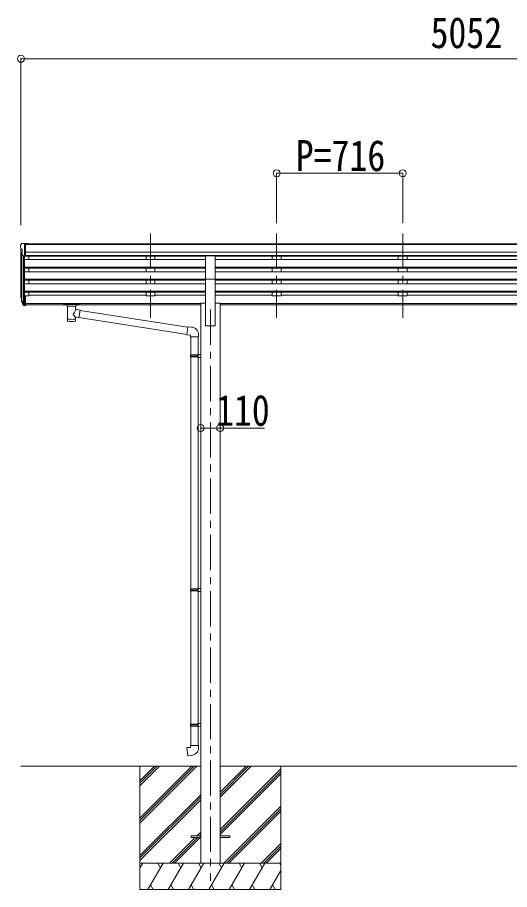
# Model space of a CAD drawing. Units: millimetres at full size, sheet at 1:40; some dimension numbers follow another scale. Extents: x -11243 to 11243, y -7760 to 7760.
# Drawn here: x 2377 to 5172, y -5083 to -131 of the extents above; entities that cross this region are included whole.
import ezdxf
from ezdxf.enums import TextEntityAlignment as Align

# ---------------------------------------------------------------- set-up
doc = ezdxf.new("R2010")
doc.units = ezdxf.units.MM
doc.header["$LTSCALE"] = 40
doc.header["$PDMODE"] = 32
doc.header["$PDSIZE"] = 40
doc.linetypes.add('CHAIN1', pattern=[8, 5, -1, 1, -1])
for name, color, linetype, lineweight in [('0-0_0', 7, 'Continuous', 9), ('0-1_本体', 5, 'CHAIN1', 9), ('0-3_ELV2', 4, 'Continuous', 9), ('0-6_OTH_LINE', 6, 'Continuous', 9), ('0-9_OUTLINE', 7, 'Continuous', 9)]:
    doc.layers.add(name, color=color, linetype=linetype, lineweight=lineweight)
doc.styles.add('ＭＳ ゴシック', font='')
doc.styles.get('ＭＳ ゴシック').set_extended_font_data('MS Gothic')

msp = doc.modelspace()

# ---------------------------------------------------------------- linework, layer by layer
at = {"layer": '0-0_0'}
for p, q in [((2397.43, -4383.12), (3418.23, -4383.12)), ((3073.43, -4383.12), (3073.43, -5083.12)), ((3073.43, -4677.29), (3367.61, -4383.12)), ((3073.43, -4691.44), (3381.76, -4383.12)), ((3073.43, -4705.58), (3395.9, -4383.12)), ((3073.43, -4493.45), (3183.77, -4383.12)), ((3073.43, -4479.31), (3169.62, -4383.12)), ((3073.43, -4465.16), (3155.48, -4383.12)), ((3528.63, -4558.75), (3704.27, -4383.12)), ((3528.63, -4544.6), (3690.12, -4383.12)), ((3528.63, -4530.46), (3675.98, -4383.12)), ((3528.63, -4383.12), (6318.23, -4383.12)), ((3528.63, -4742.59), (3873.43, -4397.8)), ((3873.43, -4383.12), (3873.43, -5083.12)), ((3528.63, -4756.73), (3873.43, -4411.94)), ((3528.63, -4770.88), (3873.43, -4426.08)), ((3073.43, -4889.42), (3418.23, -4544.63)), ((3073.43, -4903.57), (3418.23, -4558.77)), ((3073.43, -4917.71), (3418.23, -4572.91)), ((3550.24, -4933.12), (3873.43, -4609.93)), ((3564.39, -4933.12), (3873.43, -4624.07)), ((3578.53, -4933.12), (3873.43, -4638.21)), ((3241.88, -4933.12), (3387.38, -4787.62)), ((3256.02, -4933.12), (3401.52, -4787.62)), ((3270.16, -4933.12), (3415.66, -4787.62)), ((3396.38, -4778.62), (3418.23, -4756.76)), ((3410.52, -4778.62), (3418.23, -4770.9)), ((3762.38, -4933.12), (3873.43, -4822.06)), ((3776.52, -4933.12), (3873.43, -4836.2)), ((3790.66, -4933.12), (3873.43, -4850.34)), ((3873.43, -4933.12), (3073.43, -4933.12)), ((3073.43, -4960.62), (3089.31, -4933.12)), ((3118.18, -5083.12), (3204.78, -4933.12)), ((3189.78, -4959.1), (3174.78, -4933.12)), ((3233.65, -5083.12), (3320.25, -4933.12)), ((3305.25, -4959.1), (3290.25, -4933.12)), ((3349.12, -5083.12), (3435.72, -4933.12)), ((3420.72, -4959.1), (3405.72, -4933.12)), ((3464.59, -5083.12), (3551.19, -4933.12)), ((3536.19, -4959.1), (3521.19, -4933.12)), ((3580.06, -5083.12), (3666.66, -4933.12)), ((3651.66, -4959.1), (3636.66, -4933.12)), ((3695.53, -5083.12), (3782.13, -4933.12)), ((3752.13, -4933.12), (3767.13, -4959.1)), ((3867.6, -4933.12), (3873.43, -4943.22)), ((3811, -5083.12), (3873.43, -4974.98)), ((3073.43, -5083.12), (3873.43, -5083.12)), ((3133.18, -5057.14), (3148.18, -5083.12)), ((3248.65, -5057.14), (3263.65, -5083.12)), ((3364.12, -5057.14), (3379.12, -5083.12)), ((3479.59, -5057.14), (3494.59, -5083.12)), ((3595.06, -5057.14), (3610.06, -5083.12)), ((3710.53, -5057.14), (3725.53, -5083.12)), ((3826, -5057.14), (3841, -5083.12))]:
    msp.add_line(p, q, dxfattribs=at)
at = {"layer": '0-1_本体'}
for p, q in [((3133.43, -1358.71), (3133.43, -1836.23)), ((3133.43, -1358.71), (3133.43, -1836.23)), ((3849.43, -1358.71), (3849.43, -1836.23)), ((3849.43, -1358.71), (3849.43, -1836.23)), ((4565.43, -1358.71), (4565.43, -1836.23)), ((4565.43, -1358.71), (4565.43, -1836.23)), ((3473.43, -1789.55), (3473.43, -5033.12))]:
    msp.add_line(p, q, dxfattribs=at)
at = {"layer": '0-3_ELV2'}
for p, q in [((2395.43, -1423.83), (2395.43, -1424.46)), ((2402.34, -1415.03), (2398.28, -1420.83)), ((2405.43, -1414.46), (2403.1, -1414.6)), ((2405.43, -1414.46), (2423.93, -1414.46)), ((2417.43, -1487.44), (2417.43, -1414.46)), ((2423.93, -1414.46), (2433.93, -1414.55)), ((2423.93, -1486.44), (2423.93, -1414.46)), ((7422.93, -1416.06), (2423.93, -1416.06)), ((7422.93, -1421.28), (2423.93, -1421.28)), ((2433.93, -1416.06), (2433.93, -1414.55)), ((2397.43, -1445.03), (2397.43, -1711.48)), ((2397.97, -1445.64), (2403.28, -1448.71)), ((2409.81, -1485.63), (2400.81, -1470.04)), ((2402.41, -1472.81), (2402.41, -1738.19)), ((2403.43, -1448.97), (2403.43, -1465.25)), ((7422.93, -1464.81), (2423.93, -1464.81)), ((7422.93, -1482.66), (2423.93, -1482.66)), ((3445.93, -1616.89), (3445.93, -1485.09)), ((3445.93, -1485.09), (3500.93, -1485.09)), ((3500.93, -1616.89), (3500.93, -1485.09)), ((2411.44, -1486.97), (2411.43, -1756.62)), ((2417.43, -1487.44), (2412.23, -1487.13)), ((2423.93, -1486.44), (2417.43, -1486.44)), ((2417.43, -1487.44), (2417.43, -1711.84)), ((2417.43, -1506.36), (3445.93, -1506.36)), ((3445.93, -1485.91), (2423.93, -1485.91)), ((2442.43, -1485.91), (2442.43, -1506.36)), ((3108.43, -1485.91), (3108.43, -1506.36)), ((3158.43, -1485.91), (3158.43, -1506.36)), ((6345.93, -1485.91), (3500.93, -1485.91)), ((6345.93, -1506.36), (3500.93, -1506.36)), ((3824.43, -1485.91), (3824.43, -1506.36)), ((3874.43, -1485.91), (3874.43, -1506.36)), ((4540.43, -1485.91), (4540.43, -1506.36)), ((4590.43, -1485.91), (4590.43, -1506.36)), ((2417.43, -1548.24), (3445.93, -1548.24)), ((2417.43, -1549.74), (3445.93, -1549.74)), ((2417.43, -1554.05), (3445.93, -1554.05)), ((2417.43, -1574.86), (3445.93, -1574.86)), ((2442.43, -1554.05), (2442.43, -1574.86)), ((3108.43, -1554.05), (3108.43, -1574.86)), ((3158.43, -1554.05), (3158.43, -1574.86)), ((6345.93, -1548.24), (3500.93, -1548.24)), ((6345.93, -1549.74), (3500.93, -1549.74)), ((6345.93, -1554.05), (3500.93, -1554.05)), ((6345.93, -1574.86), (3500.93, -1574.86)), ((3824.43, -1554.05), (3824.43, -1574.86)), ((3874.43, -1554.05), (3874.43, -1574.86)), ((4540.43, -1554.05), (4540.43, -1574.86)), ((4590.43, -1554.05), (4590.43, -1574.86)), ((2417.43, -1616.73), (3445.93, -1616.73)), ((2417.43, -1618.23), (3445.93, -1618.23)), ((2417.43, -1622.55), (3445.93, -1622.55)), ((2442.43, -1643.35), (2442.43, -1622.55)), ((3108.43, -1622.55), (3108.43, -1643.35)), ((3158.43, -1622.55), (3158.43, -1643.35)), ((3445.93, -1616.89), (3445.93, -1883.12)), ((3445.93, -1616.89), (3500.93, -1616.89)), ((6345.93, -1616.73), (3500.93, -1616.73)), ((3500.93, -1616.89), (3500.93, -1883.12)), ((6345.93, -1618.23), (3500.93, -1618.23)), ((6345.93, -1622.55), (3500.93, -1622.55)), ((3824.43, -1622.55), (3824.43, -1643.35)), ((3874.43, -1622.55), (3874.43, -1643.35)), ((4540.43, -1622.55), (4540.43, -1643.35)), ((4590.43, -1622.55), (4590.43, -1643.35)), ((2417.43, -1643.35), (3445.93, -1643.35)), ((6345.93, -1643.35), (3500.93, -1643.35)), ((2398.53, -1726.03), (2402.41, -1733.98)), ((2399.13, -1724.65), (2402.41, -1731.72)), ((2417.43, -1685.23), (3445.93, -1685.23)), ((2417.43, -1686.72), (3445.93, -1686.72)), ((2417.43, -1691.04), (3445.93, -1691.04)), ((2417.43, -1711.84), (2417.43, -1766.61)), ((2423.93, -1711.84), (2417.43, -1711.84)), ((2423.93, -1711.84), (2423.93, -1765.87)), ((2442.43, -1712.47), (2423.93, -1712.47)), ((2442.43, -1691.04), (2442.43, -1712.47)), ((2442.43, -1707.53), (3108.43, -1707.53)), ((3108.43, -1691.04), (3108.43, -1712.47)), ((3158.43, -1712.47), (3108.43, -1712.47)), ((3158.43, -1691.04), (3158.43, -1712.47)), ((3158.43, -1707.53), (3445.93, -1707.53)), ((6345.93, -1685.23), (3500.93, -1685.23)), ((6345.93, -1686.72), (3500.93, -1686.72)), ((6345.93, -1691.04), (3500.93, -1691.04)), ((3824.43, -1707.53), (3500.93, -1707.53)), ((3824.43, -1691.04), (3824.43, -1712.47)), ((3874.43, -1712.47), (3824.43, -1712.47)), ((3874.43, -1691.04), (3874.43, -1712.47)), ((4540.43, -1707.53), (3874.43, -1707.53)), ((4540.43, -1691.04), (4540.43, -1712.47)), ((4590.43, -1712.47), (4540.43, -1712.47)), ((4590.43, -1691.04), (4590.43, -1712.47)), ((5256.43, -1707.53), (4590.43, -1707.53)), ((2400.84, -1737.31), (2401.18, -1741.71)), ((2401.18, -1741.71), (2409.99, -1765.26)), ((2401.8, -1741.15), (2409.99, -1757.32)), ((2411, -1756.19), (2403.24, -1740.79)), ((2417.43, -1756.87), (2412.3, -1756.87)), ((2417.43, -1758.68), (2412.59, -1758.68)), ((2417.43, -1766.61), (2412.59, -1766.61)), ((2423.93, -1751.97), (2417.43, -1751.97)), ((2423.93, -1756.85), (2417.43, -1756.85)), ((2423.93, -1765.87), (2417.43, -1765.87)), ((2423.93, -1754.54), (3418.23, -1754.54)), ((2423.93, -1755.94), (3418.23, -1755.94)), ((2657.93, -1763.63), (2423.93, -1763.63)), ((3418.23, -1763.63), (2711.93, -1763.63)), ((3418.23, -1754.12), (3418.23, -4933.12)), ((3418.23, -1754.12), (3445.93, -1754.12)), ((3528.63, -1754.12), (3500.93, -1754.12)), ((3528.63, -1754.12), (3528.63, -4933.12)), ((6318.23, -1754.54), (3528.63, -1754.54)), ((6318.23, -1755.94), (3528.63, -1755.94)), ((6318.23, -1763.63), (3528.63, -1763.63)), ((3445.93, -1883.12), (3500.93, -1883.12)), ((3363.43, -4778.62), (3418.23, -4778.62)), ((3528.63, -4778.62), (3583.43, -4778.62)), ((3528.63, -4787.62), (3583.43, -4787.62)), ((3583.43, -4778.62), (3583.43, -4787.62))]:
    msp.add_line(p, q, dxfattribs=at)
msp.add_lwpolyline([(3363.43, -4778.62), (3363.43, -4787.62), (3418.23, -4787.62)], dxfattribs=at)
for centre, radius, start, end in [((2398.43, -1423.83), 3, 93, 180), ((2597.43, -1424.46), 202, 180, 184.94904), ((2403.16, -1415.6), 1, 93.5, 145), ((2402.34, -1441.27), 6.18, 185.7035, 224.99897), ((2403.41, -1468.54), 3, 94.7167, 210), ((2403.13, -1465.25), 0.3, 274.7167, 0), ((2403.13, -1448.97), 0.3, 0, 60), ((2412.41, -1484.13), 3, 210, 266.5), ((2426.62, -1716.91), 29.53, 186.50806, 197.98144), ((2428.02, -1715.16), 30.41, 187.1552, 198.19734)]:
    msp.add_arc(centre, radius, start, end, dxfattribs=at)
for centre, major_axis, ratio, start_param, end_param in [((2486.09, -1717.35), (-89.06, 1.43), 0.57596, 6.1962358, 6.3678173), ((2485.3, -1710.67), (87.93, 4.42), 0.541684, 3.0659337, 3.2228513), ((2402.15, -1737.31), (1.3, 0), 0.90356, 1.3700892, 3.347195), ((2488.07, -1721.11), (-89.07, 0), 0.90356, 0.2056023, 0.2515348), ((2487.35, -1717.25), (-88.05, 0), 0.90356, 0.2662965, 0.3003836), ((2412.59, -1755.97), (-3, 0), 0.90356, 0.5235988, 1.5707963), ((2412.59, -1763.9), (3, 0), 0.90356, 3.6651914, 4.712389), ((2412.3, -1755.52), (-1.5, 0), 0.90356, 0.5235988, 1.5707963)]:
    msp.add_ellipse(centre, major_axis=major_axis, ratio=ratio, start_param=start_param, end_param=end_param, dxfattribs=at)
at = {"layer": '0-6_OTH_LINE'}
for p, q in [((2397.43, -366.06), (2397.43, -1311.47)), ((2397.43, -366.06), (7449.43, -366.06)), ((3849.43, -1016.06), (3849.43, -1298.52)), ((3849.43, -1016.06), (4565.43, -1016.06)), ((4565.43, -1016.06), (4565.43, -1298.52)), ((3418.23, -2462.67), (3528.63, -2462.67))]:
    msp.add_line(p, q, dxfattribs=at)
at = {"layer": '0-6_OTH_LINE', "lineweight": 18}
msp.add_line((3528.63, -2462.67), (3780.32, -2462.67), dxfattribs=at)
at = {"layer": '0-6_OTH_LINE'}
for p in [(2397.43, -366.06), (3849.43, -1016.06), (4565.43, -1016.06), (3418.23, -2462.67), (3528.63, -2462.67)]:
    msp.add_point(p, dxfattribs=at)
at = {"layer": '0-9_OUTLINE'}
for p, q in [((2641.43, -1756.72), (2641.43, -1762.47)), ((2643.43, -1756.05), (2726.43, -1756.05)), ((2643.43, -1758.23), (2726.43, -1758.23)), ((2643.43, -1763.14), (2657.93, -1763.14)), ((2657.93, -1768.78), (2657.93, -1762.24)), ((2662.03, -1769.7), (2662.02, -1855.14)), ((2707.83, -1788.45), (2707.83, -1769.7)), ((2711.93, -1768.78), (2711.93, -1762.24)), ((2711.93, -1763.14), (2726.43, -1763.14)), ((2728.43, -1756.72), (2728.43, -1762.47)), ((2733.05, -1792.35), (2707.83, -1788.44)), ((2733.05, -1792.35), (2726.03, -1837.61)), ((3344.04, -1889.2), (2732.74, -1794.37)), ((2707.85, -1855.14), (2707.83, -1834.48)), ((2707.83, -1834.79), (2726.03, -1837.61)), ((3340.37, -1931.14), (2726.3, -1835.87)), ((3365.05, -1889.08), (3344.21, -1887.26)), ((3360.12, -1944.83), (3406.12, -1944.83)), ((3362.23, -1946.46), (3362.23, -2047.18)), ((3404.23, -1946.46), (3404.23, -2044.63)), ((3406.12, -1944.83), (3406.12, -1933.91)), ((3360.23, -2049.18), (3361.23, -2047.18)), ((3360.23, -2049.18), (3404.23, -2049.18)), ((3360.23, -2049.18), (3360.23, -2057.18)), ((3360.23, -2057.18), (3404.23, -2057.18)), ((3360.23, -2057.18), (3361.23, -2059.18)), ((3361.23, -2047.18), (3404.23, -2047.18)), ((3361.23, -2059.18), (3404.23, -2059.18)), ((3362.23, -2059.18), (3362.23, -3375.87)), ((3399.76, -2049.18), (3399.33, -2047.18)), ((3402.23, -2044.68), (3418.23, -2044.21)), ((3402.23, -2046.68), (3402.23, -2044.68)), ((3402.23, -2046.68), (3404.23, -2046.68)), ((3402.23, -2061.68), (3402.23, -2059.68)), ((3402.23, -2061.68), (3418.23, -2062.15)), ((3404.23, -2061.74), (3404.23, -3373.31)), ((3418.23, -2044.21), (3418.23, -2062.15)), ((3360.23, -3377.87), (3361.23, -3375.87)), ((3360.23, -3377.87), (3404.23, -3377.87)), ((3360.23, -3377.87), (3360.23, -3385.87)), ((3360.23, -3385.87), (3404.23, -3385.87)), ((3360.23, -3385.87), (3361.23, -3387.87)), ((3361.23, -3375.87), (3404.23, -3375.87)), ((3361.23, -3387.87), (3404.23, -3387.87)), ((3362.23, -3387.87), (3362.23, -4143.56)), ((3399.76, -3377.87), (3399.33, -3375.87)), ((3402.23, -3373.37), (3418.23, -3372.9)), ((3402.23, -3375.37), (3402.23, -3373.37)), ((3402.23, -3375.37), (3404.23, -3375.37)), ((3402.23, -3390.37), (3402.23, -3388.37)), ((3402.23, -3390.37), (3418.23, -3390.84)), ((3404.23, -3390.43), (3404.23, -4141)), ((3418.23, -3372.9), (3418.23, -3390.84)), ((3360.23, -4145.56), (3361.23, -4143.56)), ((3360.23, -4145.56), (3404.23, -4145.56)), ((3360.23, -4145.56), (3360.23, -4153.56)), ((3360.23, -4153.56), (3404.23, -4153.56)), ((3360.23, -4153.56), (3361.23, -4155.56)), ((3361.23, -4143.56), (3404.23, -4143.56)), ((3361.23, -4155.56), (3404.23, -4155.56)), ((3362.23, -4155.56), (3362.23, -4265.56)), ((3399.76, -4145.56), (3399.33, -4143.56)), ((3402.23, -4141.06), (3418.23, -4140.59)), ((3402.23, -4143.06), (3402.23, -4141.06)), ((3402.23, -4143.06), (3404.23, -4143.06)), ((3402.23, -4158.06), (3402.23, -4156.06)), ((3402.23, -4158.06), (3418.23, -4158.53)), ((3404.23, -4158.12), (3404.23, -4265.56)), ((3418.23, -4140.59), (3418.23, -4158.53)), ((3360.23, -4265.56), (3406.23, -4265.56)), ((3360.23, -4275.56), (3360.23, -4265.56)), ((3406.23, -4265.56), (3406.23, -4276.48))]:
    msp.add_line(p, q, dxfattribs=at)
for points in [[(2641.43, -1756.72), (2641.47, -1756.52), (2641.56, -1756.38), (2641.65, -1756.29), (2641.75, -1756.23), (2641.88, -1756.18), (2642.17, -1756.12), (2642.66, -1756.08), (2643.2, -1756.06), (2643.43, -1756.05)], [(2641.43, -1762.47), (2641.47, -1762.67), (2641.56, -1762.81), (2641.65, -1762.9), (2641.75, -1762.96), (2641.88, -1763.01), (2642.17, -1763.07), (2642.66, -1763.12), (2643.2, -1763.14), (2643.43, -1763.14)], [(2726.43, -1756.05), (2726.79, -1756.06), (2727.32, -1756.08), (2727.77, -1756.13), (2728.07, -1756.21), (2728.24, -1756.31), (2728.36, -1756.45), (2728.43, -1756.63), (2728.43, -1756.72)], [(2726.43, -1763.14), (2726.79, -1763.13), (2727.32, -1763.11), (2727.77, -1763.06), (2728.07, -1762.98), (2728.24, -1762.88), (2728.36, -1762.74), (2728.43, -1762.56), (2728.43, -1762.47)], [(3344.21, -1887.26), (3340.2, -1933.08), (3360.12, -1934.83), (3360.12, -1944.83)], [(3399.76, -2049.18), (3399.76, -2057.18), (3399.33, -2059.18)], [(3402.23, -2059.68), (3404.23, -2059.68), (3404.23, -2046.68)], [(3399.76, -3377.87), (3399.76, -3385.87), (3399.33, -3387.87)], [(3402.23, -3388.37), (3404.23, -3388.37), (3404.23, -3375.37)], [(3399.76, -4145.56), (3399.76, -4153.56), (3399.33, -4155.56)], [(3402.23, -4156.06), (3404.23, -4156.06), (3404.23, -4143.06)], [(3365.16, -4321.3), (3344.32, -4323.13), (3340.31, -4277.3), (3360.23, -4275.56)]]:
    msp.add_lwpolyline(points, dxfattribs=at)
for centre, start, end in [((3361.12, -1933.91), 0, 85), ((3361.23, -4276.48), 275, 0)]:
    msp.add_arc(centre, 45, start, end, dxfattribs=at)
for centre, major_axis, ratio, start_param, end_param in [((2643.43, -1758.45), (2, 0), 0.109601, 3.1415927, 4.712389), ((2684.93, -1768.7), (27.06, 0), 0.069685, 3.1415927, 6.2831853), ((2684.93, -1762.24), (27, 0), 0.070066, 6.2831853, 9.424778), ((2695.93, -1766.22), (16, 0), 0.361356, 6.2636979, 6.2831853), ((2726.43, -1758.45), (2, 0), 0.109601, 4.712389, 6.2831853), ((2684.93, -1814.98), (-22.81, -26.62), 0.234429, 1.6855472, 3.1268519), ((2687.49, -1812.34), (20.32, -22.25), 0.045535, 0.0389954, 1.3075346), ((2684.93, -1855.14), (22.92, 0), 0.101955, 3.1415499, 6.2833984), ((2684.93, -1842.7), (22.91, 0), 0.122865, 3.1415927, 6.2831853)]:
    msp.add_ellipse(centre, major_axis=major_axis, ratio=ratio, start_param=start_param, end_param=end_param, dxfattribs=at)

# ---------------------------------------------------------------- texts
at = {"layer": '0-6_OTH_LINE', "color": 7, "style": 'ＭＳ ゴシック', "width": 0.85}
for s, p in [('5052', (4723.43, -358.06)), ('P=716', (3957.43, -1056.06)), ('110', (3504.91, -2502.5))]:
    msp.add_text(s, height=176, dxfattribs=at).set_placement(p, align=Align.BOTTOM_LEFT)

doc.saveas('drawing.dxf')
